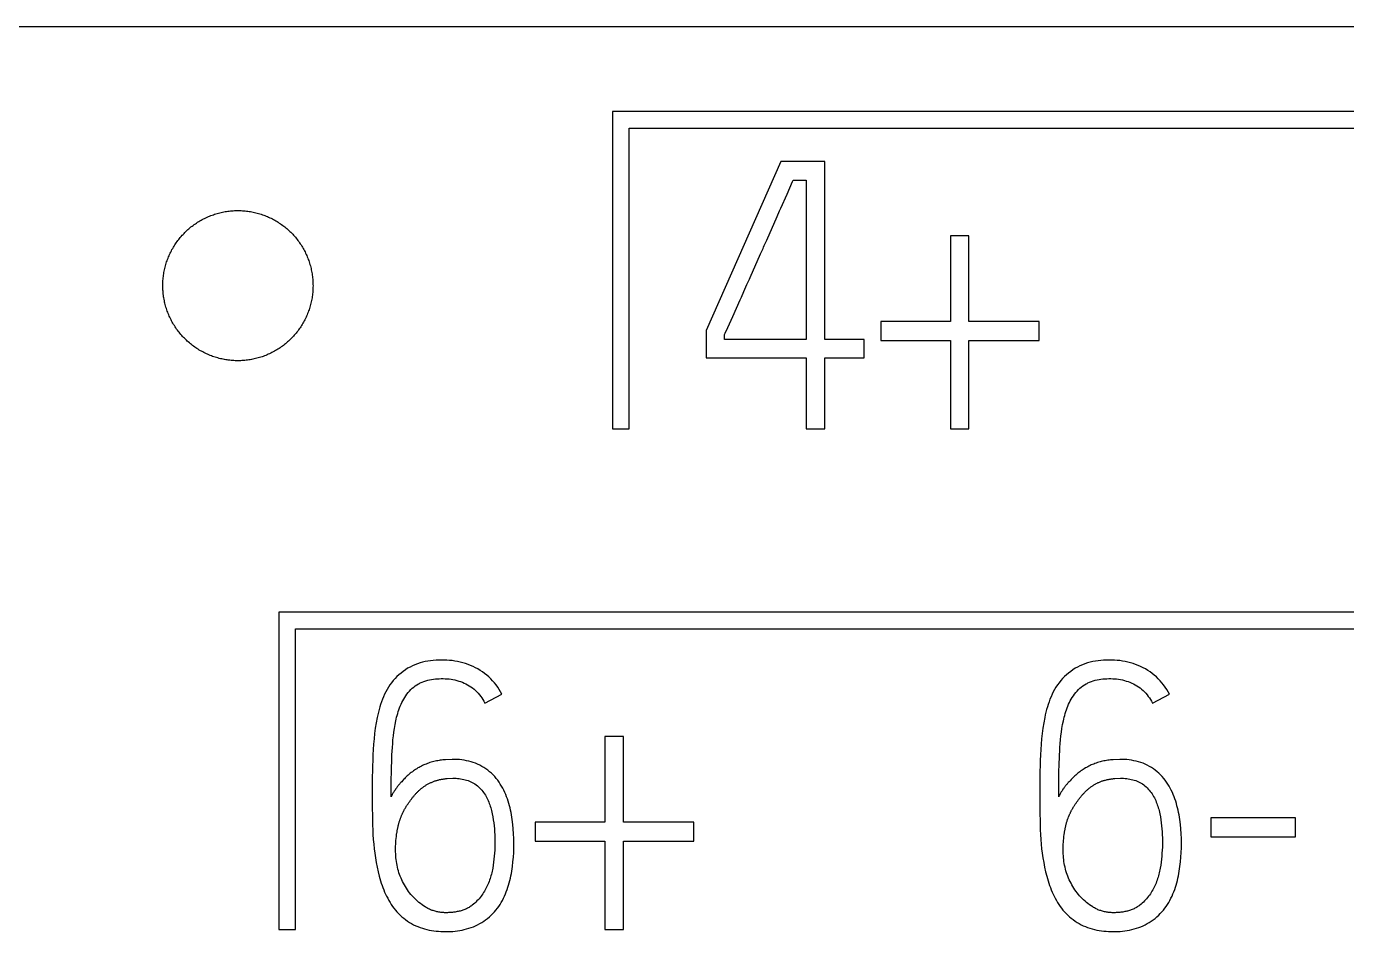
# Model space of a CAD drawing. Header units: inches. Extents: x 9000 to 22395, y 8106 to 17135.
# Drawn here: x 10340.56 to 10358.14, y 8360.71 to 8372.76 of the extents above; entities that cross this region are included whole.
import ezdxf

# ---------------------------------------------------------------- set-up
doc = ezdxf.new("R2010")
doc.units = ezdxf.units.IN
doc.header["$MEASUREMENT"] = 0
doc.layers.add('20000_FRONT_O', color=7, linetype='Continuous')
doc.layers.add('20500_FRONT_O_LABELING', color=7, linetype='Continuous')

msp = doc.modelspace()

# ---------------------------------------------------------------- linework, layer by layer
at = {"layer": '20000_FRONT_O', "linetype": 'Continuous'}
for p, q in [((10305.705, 8372.756), (10395.91, 8372.756)), ((10348.364, 8371.623), (10348.364, 8367.401)), ((10380.913, 8371.623), (10348.364, 8371.623)), ((10348.586, 8367.401), (10348.586, 8371.4)), ((10348.586, 8371.4), (10380.691, 8371.4)), ((10343.323, 8368.307), (10343.302, 8368.308)), ((10343.341, 8368.306), (10343.32, 8368.307)), ((10343.359, 8368.306), (10343.338, 8368.306)), ((10343.377, 8368.306), (10343.356, 8368.306)), ((10343.396, 8368.306), (10343.374, 8368.306)), ((10343.414, 8368.306), (10343.392, 8368.306)), ((10343.432, 8368.307), (10343.411, 8368.306)), ((10343.45, 8368.308), (10343.429, 8368.307)), ((10348.364, 8367.401), (10348.586, 8367.401)), ((10343.92, 8364.957), (10343.92, 8360.736)), ((10376.469, 8364.957), (10343.92, 8364.957)), ((10344.142, 8360.736), (10344.142, 8364.735)), ((10344.142, 8364.735), (10376.247, 8364.735)), ((10343.92, 8360.736), (10344.142, 8360.736))]:
    msp.add_line(p, q, dxfattribs=at)
for points in [[(10343.305, 8368.308), (10343.284, 8368.31), (10343.266, 8368.312), (10343.248, 8368.314), (10343.231, 8368.316), (10343.213, 8368.319), (10343.195, 8368.322), (10343.178, 8368.325), (10343.16, 8368.329), (10343.143, 8368.333), (10343.125, 8368.337), (10343.108, 8368.342), (10343.091, 8368.347), (10343.073, 8368.352), (10343.056, 8368.358), (10343.039, 8368.364), (10343.022, 8368.37), (10343.005, 8368.377), (10342.989, 8368.384), (10342.972, 8368.391), (10342.956, 8368.398), (10342.939, 8368.406), (10342.923, 8368.414), (10342.908, 8368.422), (10342.892, 8368.431), (10342.876, 8368.439), (10342.861, 8368.448), (10342.846, 8368.458), (10342.83, 8368.467), (10342.815, 8368.477), (10342.801, 8368.488), (10342.786, 8368.498), (10342.771, 8368.509), (10342.757, 8368.52), (10342.743, 8368.531), (10342.729, 8368.543), (10342.715, 8368.555), (10342.702, 8368.567), (10342.689, 8368.579), (10342.676, 8368.591), (10342.663, 8368.604), (10342.651, 8368.617), (10342.639, 8368.63), (10342.627, 8368.643), (10342.615, 8368.657), (10342.603, 8368.671), (10342.592, 8368.685), (10342.581, 8368.699), (10342.57, 8368.713), (10342.56, 8368.728), (10342.549, 8368.743), (10342.539, 8368.758), (10342.53, 8368.773), (10342.52, 8368.788), (10342.511, 8368.804), (10342.502, 8368.82), (10342.493, 8368.835), (10342.485, 8368.851), (10342.477, 8368.867), (10342.469, 8368.884), (10342.462, 8368.9), (10342.455, 8368.916), (10342.448, 8368.933), (10342.441, 8368.95), (10342.435, 8368.966), (10342.429, 8368.983), (10342.424, 8369), (10342.418, 8369.017), (10342.413, 8369.035), (10342.409, 8369.052), (10342.404, 8369.07), (10342.4, 8369.087), (10342.396, 8369.105), (10342.393, 8369.123), (10342.39, 8369.141), (10342.387, 8369.158), (10342.384, 8369.176), (10342.382, 8369.194), (10342.38, 8369.212), (10342.379, 8369.23), (10342.378, 8369.247), (10342.377, 8369.265), (10342.376, 8369.283), (10342.376, 8369.301), (10342.376, 8369.319), (10342.376, 8369.337), (10342.377, 8369.355), (10342.378, 8369.373), (10342.38, 8369.391), (10342.381, 8369.409), (10342.383, 8369.427), (10342.386, 8369.445), (10342.388, 8369.463), (10342.391, 8369.481), (10342.395, 8369.498), (10342.398, 8369.516), (10342.402, 8369.533), (10342.407, 8369.551), (10342.411, 8369.568), (10342.416, 8369.585), (10342.421, 8369.603), (10342.427, 8369.62), (10342.432, 8369.637), (10342.439, 8369.653), (10342.445, 8369.67), (10342.452, 8369.687), (10342.459, 8369.703), (10342.466, 8369.72), (10342.474, 8369.736), (10342.482, 8369.753), (10342.49, 8369.769), (10342.498, 8369.785), (10342.507, 8369.8), (10342.516, 8369.816), (10342.526, 8369.831), (10342.535, 8369.847), (10342.545, 8369.862), (10342.555, 8369.876), (10342.565, 8369.891), (10342.576, 8369.905), (10342.587, 8369.92), (10342.598, 8369.934), (10342.609, 8369.947), (10342.621, 8369.961), (10342.633, 8369.975), (10342.645, 8369.988), (10342.658, 8370.001), (10342.67, 8370.014), (10342.683, 8370.027), (10342.696, 8370.039), (10342.71, 8370.051), (10342.723, 8370.063), (10342.737, 8370.075), (10342.751, 8370.086), (10342.765, 8370.097), (10342.779, 8370.108), (10342.794, 8370.118), (10342.809, 8370.129), (10342.823, 8370.139), (10342.838, 8370.148), (10342.854, 8370.158), (10342.869, 8370.167), (10342.885, 8370.176), (10342.9, 8370.185), (10342.916, 8370.193), (10342.932, 8370.201), (10342.949, 8370.209), (10342.965, 8370.217), (10342.982, 8370.224), (10342.998, 8370.231), (10343.015, 8370.238), (10343.032, 8370.244), (10343.049, 8370.25), (10343.066, 8370.256), (10343.083, 8370.261), (10343.1, 8370.266), (10343.117, 8370.271), (10343.135, 8370.276), (10343.152, 8370.28), (10343.17, 8370.284), (10343.187, 8370.287), (10343.205, 8370.29), (10343.223, 8370.293), (10343.241, 8370.296), (10343.258, 8370.298), (10343.276, 8370.3), (10343.295, 8370.302), (10343.313, 8370.303), (10343.331, 8370.304), (10343.349, 8370.305), (10343.366, 8370.305), (10343.384, 8370.305), (10343.402, 8370.305), (10343.42, 8370.304), (10343.438, 8370.303), (10343.456, 8370.302), (10343.474, 8370.3), (10343.492, 8370.298), (10343.509, 8370.296), (10343.527, 8370.294), (10343.545, 8370.291), (10343.563, 8370.288), (10343.58, 8370.284), (10343.598, 8370.28), (10343.616, 8370.276)], [(10343.616, 8370.276), (10343.633, 8370.271), (10343.651, 8370.267), (10343.668, 8370.262), (10343.685, 8370.256), (10343.702, 8370.25), (10343.719, 8370.244), (10343.736, 8370.238), (10343.752, 8370.232), (10343.769, 8370.225), (10343.785, 8370.217), (10343.802, 8370.21), (10343.818, 8370.202), (10343.834, 8370.194), (10343.85, 8370.186), (10343.865, 8370.177), (10343.881, 8370.168), (10343.897, 8370.159), (10343.912, 8370.149), (10343.927, 8370.139), (10343.942, 8370.129), (10343.957, 8370.119), (10343.972, 8370.108), (10343.986, 8370.097), (10344, 8370.086), (10344.014, 8370.075), (10344.028, 8370.064), (10344.041, 8370.052), (10344.054, 8370.04), (10344.067, 8370.027), (10344.08, 8370.015), (10344.093, 8370.002), (10344.105, 8369.989), (10344.117, 8369.976), (10344.129, 8369.963), (10344.141, 8369.949), (10344.153, 8369.935), (10344.164, 8369.921), (10344.175, 8369.906), (10344.186, 8369.892), (10344.196, 8369.877), (10344.206, 8369.862), (10344.216, 8369.847), (10344.226, 8369.832), (10344.235, 8369.817), (10344.244, 8369.801), (10344.253, 8369.786), (10344.261, 8369.77), (10344.269, 8369.754), (10344.277, 8369.738), (10344.285, 8369.722), (10344.292, 8369.705), (10344.299, 8369.689), (10344.306, 8369.672), (10344.313, 8369.655), (10344.319, 8369.638), (10344.325, 8369.621), (10344.33, 8369.604), (10344.335, 8369.586), (10344.34, 8369.569), (10344.345, 8369.552), (10344.349, 8369.534), (10344.353, 8369.517), (10344.357, 8369.499), (10344.36, 8369.481), (10344.363, 8369.464), (10344.366, 8369.446), (10344.368, 8369.428), (10344.37, 8369.411), (10344.372, 8369.393), (10344.373, 8369.375), (10344.374, 8369.357), (10344.375, 8369.339), (10344.375, 8369.321), (10344.376, 8369.303), (10344.375, 8369.285), (10344.375, 8369.266), (10344.374, 8369.248), (10344.373, 8369.23), (10344.371, 8369.213), (10344.369, 8369.195), (10344.367, 8369.177), (10344.365, 8369.159), (10344.362, 8369.141), (10344.359, 8369.124), (10344.356, 8369.106), (10344.352, 8369.089), (10344.348, 8369.071), (10344.343, 8369.054), (10344.339, 8369.036), (10344.334, 8369.019), (10344.328, 8369.002), (10344.323, 8368.985), (10344.317, 8368.968), (10344.311, 8368.951), (10344.304, 8368.934), (10344.297, 8368.917), (10344.29, 8368.901), (10344.283, 8368.884), (10344.275, 8368.868), (10344.267, 8368.852), (10344.259, 8368.836), (10344.25, 8368.82), (10344.241, 8368.805), (10344.232, 8368.789), (10344.223, 8368.774), (10344.213, 8368.759), (10344.203, 8368.744), (10344.193, 8368.729), (10344.182, 8368.715), (10344.172, 8368.7), (10344.161, 8368.686), (10344.149, 8368.672), (10344.138, 8368.658), (10344.126, 8368.644), (10344.114, 8368.631), (10344.101, 8368.618), (10344.089, 8368.605), (10344.076, 8368.592), (10344.063, 8368.579), (10344.05, 8368.567), (10344.037, 8368.555), (10344.023, 8368.544), (10344.01, 8368.532), (10343.996, 8368.521), (10343.981, 8368.51), (10343.967, 8368.499), (10343.953, 8368.489), (10343.938, 8368.478), (10343.923, 8368.468), (10343.907, 8368.459), (10343.892, 8368.449), (10343.876, 8368.44), (10343.861, 8368.431), (10343.845, 8368.422), (10343.829, 8368.414), (10343.813, 8368.406), (10343.797, 8368.398), (10343.78, 8368.391), (10343.764, 8368.384), (10343.747, 8368.377), (10343.731, 8368.371), (10343.714, 8368.364), (10343.697, 8368.359), (10343.68, 8368.353), (10343.663, 8368.348), (10343.645, 8368.343), (10343.628, 8368.338), (10343.61, 8368.334), (10343.593, 8368.329), (10343.575, 8368.326), (10343.557, 8368.322), (10343.539, 8368.319), (10343.522, 8368.316), (10343.504, 8368.314), (10343.486, 8368.312), (10343.468, 8368.31), (10343.45, 8368.308)], [(10343.286, 8368.31), (10343.268, 8368.311), (10343.249, 8368.313), (10343.231, 8368.316), (10343.213, 8368.319), (10343.194, 8368.322), (10343.176, 8368.325)], [(10343.577, 8368.325), (10343.559, 8368.322), (10343.54, 8368.319), (10343.521, 8368.316), (10343.503, 8368.313), (10343.484, 8368.311), (10343.466, 8368.31), (10343.447, 8368.308)]]:
    msp.add_lwpolyline(points, dxfattribs=at)
at = {"layer": '20500_FRONT_O_LABELING', "linetype": 'Continuous'}
for p, q in [((10350.604, 8370.956), (10349.608, 8368.708)), ((10351.19, 8370.956), (10350.604, 8370.956)), ((10351.19, 8368.589), (10351.19, 8370.956)), ((10350.686, 8370.524), (10350.758, 8370.691)), ((10350.758, 8370.691), (10350.766, 8370.71)), ((10350.766, 8370.71), (10350.939, 8370.71)), ((10350.939, 8370.71), (10350.939, 8368.589)), ((10350.416, 8369.912), (10350.555, 8370.227)), ((10350.555, 8370.227), (10350.588, 8370.301)), ((10350.4, 8369.875), (10350.416, 8369.912)), ((10352.862, 8369.97), (10352.862, 8368.826)), ((10353.108, 8369.97), (10352.862, 8369.97)), ((10353.108, 8368.826), (10353.108, 8369.97)), ((10350.111, 8369.227), (10350.152, 8369.319)), ((10349.963, 8368.894), (10350.062, 8369.116)), ((10350.078, 8369.153), (10350.111, 8369.227)), ((10349.896, 8368.746), (10349.963, 8368.894)), ((10351.935, 8368.826), (10351.935, 8368.575)), ((10352.862, 8368.826), (10351.935, 8368.826)), ((10354.045, 8368.826), (10353.108, 8368.826)), ((10354.045, 8368.575), (10354.045, 8368.826)), ((10349.608, 8368.708), (10349.608, 8368.343)), ((10349.854, 8368.589), (10349.854, 8368.654)), ((10350.939, 8368.589), (10349.854, 8368.589)), ((10351.713, 8368.589), (10351.19, 8368.589)), ((10351.713, 8368.343), (10351.713, 8368.589)), ((10351.935, 8368.575), (10352.862, 8368.575)), ((10352.862, 8368.575), (10352.862, 8367.401)), ((10353.108, 8367.401), (10353.108, 8368.575)), ((10353.108, 8368.575), (10354.045, 8368.575)), ((10349.608, 8368.343), (10350.939, 8368.343)), ((10350.939, 8368.343), (10350.939, 8367.401)), ((10351.19, 8367.401), (10351.19, 8368.343)), ((10351.19, 8368.343), (10351.713, 8368.343)), ((10350.939, 8367.401), (10351.19, 8367.401)), ((10352.862, 8367.401), (10353.108, 8367.401)), ((10346.663, 8363.749), (10346.89, 8363.867)), ((10355.55, 8363.749), (10355.777, 8363.867)), ((10348.261, 8363.305), (10348.261, 8362.161)), ((10348.508, 8363.305), (10348.261, 8363.305)), ((10348.508, 8362.161), (10348.508, 8363.305)), ((10346.23, 8362.999), (10346.141, 8362.994)), ((10355.117, 8362.999), (10355.028, 8362.994)), ((10346.163, 8362.743), (10346.239, 8362.748)), ((10355.05, 8362.743), (10355.126, 8362.748)), ((10347.335, 8362.161), (10347.335, 8361.909)), ((10348.261, 8362.161), (10347.335, 8362.161)), ((10349.444, 8362.161), (10348.508, 8362.161)), ((10349.444, 8361.909), (10349.444, 8362.161)), ((10356.33, 8362.22), (10356.33, 8361.969)), ((10357.454, 8362.22), (10356.33, 8362.22)), ((10357.454, 8361.969), (10357.454, 8362.22)), ((10347.335, 8361.909), (10348.261, 8361.909)), ((10348.261, 8361.909), (10348.261, 8360.736)), ((10348.508, 8360.736), (10348.508, 8361.909)), ((10348.508, 8361.909), (10349.444, 8361.909)), ((10356.33, 8361.969), (10357.454, 8361.969)), ((10348.261, 8360.736), (10348.508, 8360.736))]:
    msp.add_line(p, q, dxfattribs=at)
for points in [[(10350.588, 8370.301), (10350.604, 8370.338), (10350.686, 8370.524)], [(10350.334, 8369.727), (10350.359, 8369.782), (10350.367, 8369.801), (10350.375, 8369.819), (10350.383, 8369.838), (10350.4, 8369.875)], [(10350.152, 8369.319), (10350.177, 8369.375), (10350.185, 8369.393), (10350.194, 8369.412), (10350.334, 8369.727)], [(10350.062, 8369.116), (10350.07, 8369.134), (10350.078, 8369.153)], [(10349.854, 8368.654), (10349.863, 8368.672), (10349.896, 8368.746)], [(10346.89, 8363.867), (10346.872, 8363.899), (10346.854, 8363.93), (10346.834, 8363.96), (10346.812, 8363.989), (10346.79, 8364.018), (10346.766, 8364.045), (10346.741, 8364.071), (10346.715, 8364.096), (10346.688, 8364.12), (10346.66, 8364.142), (10346.631, 8364.164), (10346.602, 8364.183), (10346.571, 8364.202), (10346.539, 8364.219), (10346.507, 8364.235), (10346.473, 8364.25), (10346.44, 8364.263), (10346.406, 8364.274), (10346.371, 8364.285), (10346.336, 8364.294), (10346.3, 8364.302), (10346.265, 8364.308), (10346.229, 8364.313), (10346.193, 8364.317), (10346.157, 8364.32), (10346.121, 8364.321), (10346.085, 8364.321), (10346.049, 8364.32), (10346.013, 8364.319), (10345.976, 8364.316), (10345.941, 8364.312), (10345.905, 8364.307), (10345.869, 8364.3), (10345.834, 8364.292), (10345.8, 8364.282), (10345.766, 8364.271), (10345.732, 8364.259), (10345.699, 8364.244), (10345.667, 8364.228), (10345.635, 8364.211), (10345.605, 8364.191), (10345.576, 8364.17), (10345.547, 8364.148), (10345.52, 8364.125), (10345.493, 8364.1), (10345.468, 8364.074), (10345.444, 8364.047), (10345.422, 8364.019), (10345.4, 8363.99), (10345.38, 8363.96), (10345.362, 8363.929), (10345.344, 8363.897), (10345.328, 8363.865), (10345.313, 8363.833), (10345.3, 8363.799), (10345.287, 8363.765), (10345.275, 8363.731), (10345.265, 8363.697), (10345.255, 8363.662), (10345.246, 8363.627), (10345.238, 8363.592), (10345.23, 8363.557), (10345.216, 8363.486), (10345.205, 8363.415), (10345.196, 8363.344), (10345.188, 8363.273), (10345.182, 8363.202), (10345.177, 8363.13), (10345.173, 8363.058), (10345.17, 8362.986), (10345.168, 8362.914), (10345.166, 8362.842), (10345.165, 8362.77), (10345.164, 8362.698), (10345.163, 8362.626), (10345.163, 8362.554), (10345.163, 8362.482), (10345.164, 8362.41), (10345.165, 8362.338), (10345.166, 8362.266), (10345.168, 8362.194), (10345.169, 8362.122)], [(10355.777, 8363.867), (10355.76, 8363.899), (10355.741, 8363.93), (10355.721, 8363.96), (10355.699, 8363.989), (10355.677, 8364.018), (10355.653, 8364.045), (10355.629, 8364.071), (10355.603, 8364.096), (10355.576, 8364.12), (10355.548, 8364.142), (10355.519, 8364.164), (10355.489, 8364.183), (10355.458, 8364.202), (10355.426, 8364.219), (10355.394, 8364.235), (10355.361, 8364.25), (10355.327, 8364.263), (10355.293, 8364.274), (10355.258, 8364.285), (10355.223, 8364.294), (10355.188, 8364.302), (10355.152, 8364.308), (10355.116, 8364.313), (10355.08, 8364.317), (10355.044, 8364.32), (10355.008, 8364.321), (10354.972, 8364.321), (10354.936, 8364.32), (10354.9, 8364.319), (10354.864, 8364.316), (10354.828, 8364.312), (10354.792, 8364.307), (10354.757, 8364.3), (10354.722, 8364.292), (10354.687, 8364.282), (10354.653, 8364.271), (10354.619, 8364.259), (10354.586, 8364.244), (10354.554, 8364.228), (10354.523, 8364.211), (10354.492, 8364.191), (10354.463, 8364.17), (10354.434, 8364.148), (10354.407, 8364.125), (10354.381, 8364.1), (10354.355, 8364.074), (10354.331, 8364.047), (10354.309, 8364.019), (10354.287, 8363.99), (10354.267, 8363.96), (10354.249, 8363.929), (10354.231, 8363.897), (10354.215, 8363.865), (10354.201, 8363.833), (10354.187, 8363.799), (10354.174, 8363.765), (10354.163, 8363.731), (10354.152, 8363.697), (10354.142, 8363.662), (10354.133, 8363.627), (10354.125, 8363.592), (10354.117, 8363.557), (10354.104, 8363.486), (10354.092, 8363.415), (10354.083, 8363.344), (10354.075, 8363.273), (10354.069, 8363.202), (10354.064, 8363.13), (10354.061, 8363.058), (10354.058, 8362.986), (10354.055, 8362.914), (10354.053, 8362.842), (10354.052, 8362.77), (10354.051, 8362.698), (10354.05, 8362.626), (10354.05, 8362.554), (10354.05, 8362.482), (10354.051, 8362.41), (10354.052, 8362.338), (10354.053, 8362.266), (10354.055, 8362.194), (10354.057, 8362.122)], [(10345.416, 8362.501), (10345.416, 8362.552), (10345.416, 8362.602), (10345.416, 8362.653), (10345.417, 8362.704), (10345.418, 8362.755), (10345.419, 8362.805), (10345.42, 8362.856), (10345.421, 8362.907), (10345.423, 8362.957), (10345.425, 8363.008), (10345.427, 8363.058), (10345.43, 8363.109), (10345.433, 8363.159), (10345.436, 8363.21), (10345.44, 8363.26), (10345.445, 8363.31), (10345.451, 8363.361), (10345.459, 8363.411), (10345.467, 8363.461), (10345.477, 8363.511), (10345.483, 8363.536), (10345.489, 8363.561), (10345.496, 8363.585), (10345.503, 8363.61), (10345.51, 8363.635), (10345.519, 8363.66), (10345.527, 8363.684), (10345.537, 8363.708), (10345.547, 8363.732), (10345.558, 8363.755), (10345.57, 8363.779), (10345.583, 8363.802), (10345.596, 8363.824), (10345.611, 8363.846), (10345.626, 8363.867), (10345.642, 8363.888), (10345.66, 8363.908), (10345.678, 8363.927), (10345.697, 8363.945), (10345.717, 8363.962), (10345.737, 8363.977), (10345.759, 8363.992), (10345.781, 8364.005), (10345.792, 8364.011), (10345.804, 8364.017), (10345.828, 8364.028), (10345.852, 8364.037), (10345.877, 8364.045), (10345.902, 8364.052), (10345.927, 8364.058), (10345.953, 8364.063), (10345.978, 8364.067), (10346.004, 8364.07), (10346.03, 8364.072), (10346.057, 8364.073), (10346.083, 8364.074), (10346.109, 8364.074), (10346.135, 8364.073), (10346.161, 8364.072), (10346.187, 8364.069), (10346.213, 8364.066), (10346.239, 8364.061), (10346.264, 8364.056), (10346.29, 8364.05), (10346.315, 8364.042), (10346.339, 8364.034), (10346.364, 8364.025), (10346.388, 8364.015), (10346.411, 8364.004), (10346.434, 8363.991), (10346.456, 8363.978), (10346.478, 8363.964), (10346.499, 8363.949), (10346.519, 8363.933), (10346.539, 8363.916), (10346.557, 8363.897), (10346.575, 8363.879), (10346.592, 8363.859), (10346.608, 8363.838), (10346.623, 8363.817), (10346.638, 8363.795), (10346.651, 8363.772), (10346.663, 8363.749)], [(10354.303, 8362.501), (10354.303, 8362.552), (10354.303, 8362.602), (10354.304, 8362.653), (10354.304, 8362.704), (10354.305, 8362.755), (10354.306, 8362.805), (10354.307, 8362.856), (10354.309, 8362.907), (10354.31, 8362.957), (10354.312, 8363.008), (10354.314, 8363.058), (10354.317, 8363.109), (10354.32, 8363.159), (10354.323, 8363.21), (10354.327, 8363.26), (10354.332, 8363.31), (10354.339, 8363.361), (10354.346, 8363.411), (10354.355, 8363.461), (10354.365, 8363.511), (10354.37, 8363.536), (10354.376, 8363.561), (10354.383, 8363.585), (10354.39, 8363.61), (10354.398, 8363.635), (10354.406, 8363.66), (10354.415, 8363.684), (10354.424, 8363.708), (10354.434, 8363.732), (10354.445, 8363.755), (10354.457, 8363.779), (10354.47, 8363.802), (10354.483, 8363.824), (10354.498, 8363.846), (10354.513, 8363.867), (10354.53, 8363.888), (10354.547, 8363.908), (10354.565, 8363.927), (10354.584, 8363.945), (10354.604, 8363.962), (10354.624, 8363.977), (10354.646, 8363.992), (10354.668, 8364.005), (10354.68, 8364.011), (10354.691, 8364.017), (10354.715, 8364.028), (10354.739, 8364.037), (10354.764, 8364.045), (10354.789, 8364.052), (10354.814, 8364.058), (10354.84, 8364.063), (10354.866, 8364.067), (10354.892, 8364.07), (10354.918, 8364.072), (10354.944, 8364.073), (10354.97, 8364.074), (10354.996, 8364.074), (10355.022, 8364.073), (10355.048, 8364.072), (10355.074, 8364.069), (10355.1, 8364.066), (10355.126, 8364.061), (10355.152, 8364.056), (10355.177, 8364.05), (10355.202, 8364.042), (10355.227, 8364.034), (10355.251, 8364.025), (10355.275, 8364.015), (10355.298, 8364.004), (10355.321, 8363.991), (10355.343, 8363.978), (10355.365, 8363.964), (10355.386, 8363.949), (10355.406, 8363.933), (10355.426, 8363.916), (10355.444, 8363.897), (10355.462, 8363.879), (10355.479, 8363.859), (10355.495, 8363.838), (10355.51, 8363.817), (10355.525, 8363.795), (10355.538, 8363.772), (10355.55, 8363.749)], [(10345.169, 8362.122), (10345.171, 8362.059), (10345.174, 8361.997), (10345.178, 8361.934), (10345.183, 8361.872), (10345.189, 8361.81), (10345.197, 8361.748), (10345.206, 8361.686), (10345.216, 8361.625), (10345.228, 8361.564), (10345.242, 8361.503), (10345.257, 8361.442), (10345.275, 8361.381), (10345.284, 8361.351), (10345.294, 8361.321), (10345.305, 8361.292), (10345.317, 8361.262), (10345.329, 8361.233), (10345.342, 8361.205), (10345.355, 8361.176), (10345.37, 8361.149), (10345.385, 8361.121), (10345.401, 8361.094), (10345.417, 8361.068), (10345.435, 8361.042), (10345.453, 8361.017), (10345.473, 8360.993), (10345.493, 8360.97), (10345.514, 8360.947), (10345.536, 8360.925), (10345.559, 8360.904), (10345.583, 8360.884), (10345.608, 8360.865), (10345.634, 8360.847), (10345.66, 8360.829), (10345.687, 8360.813), (10345.714, 8360.798), (10345.743, 8360.784), (10345.771, 8360.772), (10345.801, 8360.76), (10345.831, 8360.75), (10345.861, 8360.741), (10345.891, 8360.733), (10345.922, 8360.727), (10345.953, 8360.721), (10345.984, 8360.716), (10346.015, 8360.713), (10346.046, 8360.71), (10346.078, 8360.708), (10346.109, 8360.707), (10346.141, 8360.706), (10346.172, 8360.706), (10346.203, 8360.708), (10346.235, 8360.709), (10346.266, 8360.712), (10346.297, 8360.716), (10346.328, 8360.721), (10346.359, 8360.726), (10346.39, 8360.733), (10346.42, 8360.741), (10346.45, 8360.75), (10346.48, 8360.76), (10346.51, 8360.771), (10346.539, 8360.783), (10346.567, 8360.797), (10346.595, 8360.812), (10346.622, 8360.828), (10346.649, 8360.845), (10346.674, 8360.863), (10346.699, 8360.882), (10346.723, 8360.902), (10346.747, 8360.923), (10346.769, 8360.945), (10346.79, 8360.969), (10346.811, 8360.992), (10346.83, 8361.017), (10346.848, 8361.042), (10346.865, 8361.068), (10346.881, 8361.095), (10346.897, 8361.122), (10346.911, 8361.15), (10346.924, 8361.179), (10346.937, 8361.207), (10346.949, 8361.236), (10346.96, 8361.266), (10346.97, 8361.296), (10346.979, 8361.326), (10346.988, 8361.357), (10346.996, 8361.387), (10347.003, 8361.418), (10347.01, 8361.449), (10347.016, 8361.48), (10347.021, 8361.511), (10347.03, 8361.573), (10347.037, 8361.635), (10347.043, 8361.697), (10347.047, 8361.759), (10347.049, 8361.822), (10347.05, 8361.884), (10347.049, 8361.947), (10347.046, 8362.009), (10347.042, 8362.072), (10347.036, 8362.134), (10347.028, 8362.197), (10347.018, 8362.259), (10347.012, 8362.29), (10347.006, 8362.321), (10346.999, 8362.352), (10346.991, 8362.382), (10346.983, 8362.413), (10346.973, 8362.443), (10346.963, 8362.473), (10346.953, 8362.502), (10346.941, 8362.531), (10346.928, 8362.56), (10346.915, 8362.588), (10346.901, 8362.616), (10346.885, 8362.643), (10346.869, 8362.669), (10346.852, 8362.695), (10346.834, 8362.721), (10346.814, 8362.745), (10346.794, 8362.769), (10346.772, 8362.792), (10346.75, 8362.814), (10346.726, 8362.835), (10346.702, 8362.855), (10346.676, 8362.873), (10346.65, 8362.89), (10346.623, 8362.906), (10346.596, 8362.921), (10346.567, 8362.935), (10346.538, 8362.947), (10346.509, 8362.957), (10346.479, 8362.966), (10346.449, 8362.974), (10346.418, 8362.981), (10346.387, 8362.987), (10346.356, 8362.992), (10346.324, 8362.995), (10346.293, 8362.997), (10346.261, 8362.999), (10346.23, 8362.999)], [(10346.141, 8362.994), (10346.123, 8362.993), (10346.105, 8362.991), (10346.088, 8362.989), (10346.07, 8362.987), (10346.053, 8362.984), (10346.035, 8362.981), (10346.018, 8362.978), (10346.001, 8362.974), (10345.983, 8362.97), (10345.966, 8362.965), (10345.949, 8362.96), (10345.932, 8362.955), (10345.915, 8362.95), (10345.899, 8362.944), (10345.882, 8362.937), (10345.866, 8362.931), (10345.85, 8362.924), (10345.834, 8362.916), (10345.818, 8362.909), (10345.802, 8362.901), (10345.787, 8362.892), (10345.772, 8362.884), (10345.757, 8362.874), (10345.742, 8362.865), (10345.727, 8362.855), (10345.712, 8362.845), (10345.698, 8362.835), (10345.684, 8362.824), (10345.67, 8362.813), (10345.656, 8362.802), (10345.643, 8362.79), (10345.63, 8362.778), (10345.617, 8362.766), (10345.604, 8362.754), (10345.592, 8362.741), (10345.58, 8362.729), (10345.568, 8362.715), (10345.556, 8362.702), (10345.544, 8362.689)], [(10354.057, 8362.122), (10354.058, 8362.059), (10354.061, 8361.997), (10354.065, 8361.934), (10354.07, 8361.872), (10354.076, 8361.81), (10354.084, 8361.748), (10354.093, 8361.686), (10354.103, 8361.625), (10354.115, 8361.564), (10354.129, 8361.503), (10354.144, 8361.442), (10354.162, 8361.381), (10354.171, 8361.351), (10354.182, 8361.321), (10354.192, 8361.292), (10354.204, 8361.262), (10354.216, 8361.233), (10354.229, 8361.205), (10354.243, 8361.176), (10354.257, 8361.149), (10354.272, 8361.121), (10354.288, 8361.094), (10354.305, 8361.068), (10354.322, 8361.042), (10354.34, 8361.017), (10354.36, 8360.993), (10354.38, 8360.97), (10354.401, 8360.947), (10354.423, 8360.925), (10354.446, 8360.904), (10354.47, 8360.884), (10354.495, 8360.865), (10354.521, 8360.847), (10354.547, 8360.829), (10354.574, 8360.813), (10354.602, 8360.798), (10354.63, 8360.784), (10354.659, 8360.772), (10354.688, 8360.76), (10354.718, 8360.75), (10354.748, 8360.741), (10354.778, 8360.733), (10354.809, 8360.727), (10354.84, 8360.721), (10354.871, 8360.716), (10354.902, 8360.713), (10354.933, 8360.71), (10354.965, 8360.708), (10354.996, 8360.707), (10355.028, 8360.706), (10355.059, 8360.706), (10355.091, 8360.708), (10355.122, 8360.709), (10355.153, 8360.712), (10355.185, 8360.716), (10355.216, 8360.721), (10355.246, 8360.726), (10355.277, 8360.733), (10355.307, 8360.741), (10355.338, 8360.75), (10355.368, 8360.76), (10355.397, 8360.771), (10355.426, 8360.783), (10355.454, 8360.797), (10355.482, 8360.812), (10355.509, 8360.828), (10355.536, 8360.845), (10355.562, 8360.863), (10355.587, 8360.882), (10355.611, 8360.902), (10355.634, 8360.923), (10355.656, 8360.945), (10355.678, 8360.969), (10355.698, 8360.992), (10355.717, 8361.017), (10355.735, 8361.042), (10355.752, 8361.068), (10355.768, 8361.095), (10355.784, 8361.122), (10355.798, 8361.15), (10355.812, 8361.179), (10355.824, 8361.207), (10355.836, 8361.236), (10355.847, 8361.266), (10355.857, 8361.296), (10355.866, 8361.326), (10355.875, 8361.357), (10355.883, 8361.387), (10355.89, 8361.418), (10355.897, 8361.449), (10355.903, 8361.48), (10355.908, 8361.511), (10355.917, 8361.573), (10355.925, 8361.635), (10355.93, 8361.697), (10355.934, 8361.759), (10355.936, 8361.822), (10355.937, 8361.884), (10355.936, 8361.947), (10355.933, 8362.009), (10355.929, 8362.072), (10355.923, 8362.134), (10355.915, 8362.197), (10355.905, 8362.259), (10355.9, 8362.29), (10355.893, 8362.321), (10355.886, 8362.352), (10355.878, 8362.382), (10355.87, 8362.413), (10355.861, 8362.443), (10355.851, 8362.473), (10355.84, 8362.502), (10355.828, 8362.531), (10355.816, 8362.56), (10355.802, 8362.588), (10355.788, 8362.616), (10355.773, 8362.643), (10355.756, 8362.669), (10355.739, 8362.695), (10355.721, 8362.721), (10355.701, 8362.745), (10355.681, 8362.769), (10355.659, 8362.792), (10355.637, 8362.814), (10355.613, 8362.835), (10355.589, 8362.855), (10355.563, 8362.873), (10355.537, 8362.89), (10355.51, 8362.906), (10355.483, 8362.921), (10355.454, 8362.935), (10355.426, 8362.947), (10355.396, 8362.957), (10355.366, 8362.966), (10355.336, 8362.974), (10355.305, 8362.981), (10355.274, 8362.987), (10355.243, 8362.992), (10355.212, 8362.995), (10355.18, 8362.997), (10355.148, 8362.999), (10355.117, 8362.999)], [(10355.028, 8362.994), (10355.01, 8362.993), (10354.993, 8362.991), (10354.975, 8362.989), (10354.957, 8362.987), (10354.94, 8362.984), (10354.922, 8362.981), (10354.905, 8362.978), (10354.888, 8362.974), (10354.87, 8362.97), (10354.853, 8362.965), (10354.836, 8362.96), (10354.819, 8362.955), (10354.802, 8362.95), (10354.786, 8362.944), (10354.769, 8362.937), (10354.753, 8362.931), (10354.737, 8362.924), (10354.721, 8362.916), (10354.705, 8362.909), (10354.69, 8362.901), (10354.674, 8362.892), (10354.659, 8362.884), (10354.644, 8362.874), (10354.629, 8362.865), (10354.614, 8362.855), (10354.599, 8362.845), (10354.585, 8362.835), (10354.571, 8362.824), (10354.557, 8362.813), (10354.543, 8362.802), (10354.53, 8362.79), (10354.517, 8362.778), (10354.504, 8362.766), (10354.491, 8362.754), (10354.479, 8362.741), (10354.467, 8362.729), (10354.455, 8362.715), (10354.443, 8362.702), (10354.431, 8362.689)], [(10345.544, 8362.689), (10345.537, 8362.681), (10345.53, 8362.673), (10345.523, 8362.666), (10345.517, 8362.658), (10345.51, 8362.65), (10345.504, 8362.642), (10345.497, 8362.633), (10345.491, 8362.625), (10345.485, 8362.617), (10345.479, 8362.608), (10345.473, 8362.6), (10345.467, 8362.591), (10345.461, 8362.582), (10345.456, 8362.574), (10345.45, 8362.565), (10345.445, 8362.556), (10345.44, 8362.547), (10345.435, 8362.538), (10345.43, 8362.529), (10345.425, 8362.52), (10345.42, 8362.51), (10345.416, 8362.501)], [(10345.625, 8362.385), (10345.63, 8362.393), (10345.636, 8362.401), (10345.641, 8362.409), (10345.647, 8362.417), (10345.652, 8362.424), (10345.658, 8362.432), (10345.663, 8362.44), (10345.669, 8362.447), (10345.674, 8362.455), (10345.68, 8362.463), (10345.686, 8362.47), (10345.692, 8362.478), (10345.697, 8362.485), (10345.703, 8362.492), (10345.709, 8362.5), (10345.715, 8362.507), (10345.721, 8362.514), (10345.727, 8362.522), (10345.734, 8362.529), (10345.74, 8362.536), (10345.746, 8362.543), (10345.752, 8362.55), (10345.759, 8362.557), (10345.766, 8362.564), (10345.772, 8362.57), (10345.779, 8362.577), (10345.786, 8362.583), (10345.793, 8362.59), (10345.8, 8362.596), (10345.807, 8362.602), (10345.815, 8362.609), (10345.822, 8362.615), (10345.83, 8362.621), (10345.837, 8362.626), (10345.845, 8362.632), (10345.852, 8362.637), (10345.86, 8362.643), (10345.868, 8362.648), (10345.876, 8362.653), (10345.884, 8362.658), (10345.892, 8362.663), (10345.9, 8362.668), (10345.909, 8362.672), (10345.917, 8362.677), (10345.925, 8362.681), (10345.934, 8362.685), (10345.942, 8362.689), (10345.951, 8362.693), (10345.96, 8362.697), (10345.969, 8362.701), (10345.978, 8362.704), (10345.987, 8362.707), (10345.996, 8362.711), (10346.005, 8362.714), (10346.014, 8362.717), (10346.023, 8362.719), (10346.032, 8362.722), (10346.041, 8362.724), (10346.05, 8362.727), (10346.06, 8362.729), (10346.069, 8362.731), (10346.078, 8362.733), (10346.087, 8362.734), (10346.097, 8362.736), (10346.106, 8362.737), (10346.116, 8362.739), (10346.125, 8362.74), (10346.134, 8362.741), (10346.144, 8362.742), (10346.153, 8362.742), (10346.163, 8362.743)], [(10346.239, 8362.748), (10346.26, 8362.748), (10346.28, 8362.747), (10346.301, 8362.745), (10346.321, 8362.743), (10346.341, 8362.741), (10346.362, 8362.737), (10346.382, 8362.733), (10346.401, 8362.728), (10346.421, 8362.723), (10346.44, 8362.716), (10346.459, 8362.709), (10346.478, 8362.701), (10346.496, 8362.692), (10346.514, 8362.682), (10346.531, 8362.671), (10346.548, 8362.659), (10346.564, 8362.646), (10346.579, 8362.633), (10346.594, 8362.619), (10346.609, 8362.604), (10346.622, 8362.589), (10346.635, 8362.573), (10346.647, 8362.556), (10346.659, 8362.539), (10346.67, 8362.522), (10346.68, 8362.504), (10346.689, 8362.486), (10346.698, 8362.468), (10346.707, 8362.45), (10346.715, 8362.431), (10346.722, 8362.412), (10346.729, 8362.393), (10346.736, 8362.374), (10346.742, 8362.355), (10346.747, 8362.335), (10346.753, 8362.316), (10346.758, 8362.296), (10346.762, 8362.276), (10346.77, 8362.236), (10346.776, 8362.196), (10346.782, 8362.156), (10346.786, 8362.115), (10346.79, 8362.074), (10346.792, 8362.034), (10346.794, 8361.993), (10346.796, 8361.953), (10346.796, 8361.912), (10346.796, 8361.872), (10346.795, 8361.831), (10346.794, 8361.79), (10346.791, 8361.75), (10346.788, 8361.709), (10346.784, 8361.669), (10346.78, 8361.629), (10346.775, 8361.589), (10346.768, 8361.549), (10346.764, 8361.529), (10346.76, 8361.509), (10346.755, 8361.49), (10346.75, 8361.47), (10346.744, 8361.45), (10346.739, 8361.431), (10346.733, 8361.411), (10346.726, 8361.392), (10346.719, 8361.372), (10346.712, 8361.353), (10346.704, 8361.334), (10346.695, 8361.316), (10346.687, 8361.297), (10346.678, 8361.279), (10346.668, 8361.261), (10346.658, 8361.243), (10346.647, 8361.226), (10346.636, 8361.209), (10346.624, 8361.192), (10346.612, 8361.176), (10346.599, 8361.16), (10346.586, 8361.144), (10346.572, 8361.129), (10346.558, 8361.114), (10346.543, 8361.099), (10346.528, 8361.085), (10346.512, 8361.072), (10346.496, 8361.059)], [(10354.431, 8362.689), (10354.424, 8362.681), (10354.417, 8362.673), (10354.411, 8362.666), (10354.404, 8362.658), (10354.397, 8362.65), (10354.391, 8362.642), (10354.384, 8362.633), (10354.378, 8362.625), (10354.372, 8362.617), (10354.366, 8362.608), (10354.36, 8362.6), (10354.354, 8362.591), (10354.348, 8362.582), (10354.343, 8362.574), (10354.337, 8362.565), (10354.332, 8362.556), (10354.327, 8362.547), (10354.322, 8362.538), (10354.317, 8362.529), (10354.312, 8362.52), (10354.307, 8362.51), (10354.303, 8362.501)], [(10354.512, 8362.385), (10354.518, 8362.393), (10354.523, 8362.401), (10354.528, 8362.409), (10354.534, 8362.417), (10354.539, 8362.424), (10354.545, 8362.432), (10354.55, 8362.44), (10354.556, 8362.447), (10354.562, 8362.455), (10354.567, 8362.463), (10354.573, 8362.47), (10354.579, 8362.478), (10354.585, 8362.485), (10354.591, 8362.492), (10354.596, 8362.5), (10354.602, 8362.507), (10354.608, 8362.514), (10354.615, 8362.522), (10354.621, 8362.529), (10354.627, 8362.536), (10354.633, 8362.543), (10354.64, 8362.55), (10354.646, 8362.557), (10354.653, 8362.564), (10354.659, 8362.57), (10354.666, 8362.577), (10354.673, 8362.583), (10354.68, 8362.59), (10354.687, 8362.596), (10354.694, 8362.602), (10354.702, 8362.609), (10354.709, 8362.615), (10354.717, 8362.621), (10354.724, 8362.626), (10354.732, 8362.632), (10354.74, 8362.637), (10354.747, 8362.643), (10354.755, 8362.648), (10354.763, 8362.653), (10354.771, 8362.658), (10354.779, 8362.663), (10354.788, 8362.668), (10354.796, 8362.672), (10354.804, 8362.677), (10354.813, 8362.681), (10354.821, 8362.685), (10354.83, 8362.689), (10354.838, 8362.693), (10354.847, 8362.697), (10354.856, 8362.701), (10354.865, 8362.704), (10354.874, 8362.707), (10354.883, 8362.711), (10354.892, 8362.714), (10354.901, 8362.717), (10354.91, 8362.719), (10354.919, 8362.722), (10354.928, 8362.724), (10354.938, 8362.727), (10354.947, 8362.729), (10354.956, 8362.731), (10354.965, 8362.733), (10354.975, 8362.734), (10354.984, 8362.736), (10354.993, 8362.737), (10355.003, 8362.739), (10355.012, 8362.74), (10355.022, 8362.741), (10355.031, 8362.742), (10355.041, 8362.742), (10355.05, 8362.743)], [(10355.126, 8362.748), (10355.147, 8362.748), (10355.167, 8362.747), (10355.188, 8362.745), (10355.208, 8362.743), (10355.229, 8362.741), (10355.249, 8362.737), (10355.269, 8362.733), (10355.289, 8362.728), (10355.308, 8362.723), (10355.328, 8362.716), (10355.347, 8362.709), (10355.365, 8362.701), (10355.383, 8362.692), (10355.401, 8362.682), (10355.418, 8362.671), (10355.435, 8362.659), (10355.451, 8362.646), (10355.467, 8362.633), (10355.481, 8362.619), (10355.496, 8362.604), (10355.509, 8362.589), (10355.522, 8362.573), (10355.535, 8362.556), (10355.546, 8362.539), (10355.557, 8362.522), (10355.567, 8362.504), (10355.577, 8362.486), (10355.586, 8362.468), (10355.594, 8362.45), (10355.602, 8362.431), (10355.609, 8362.412), (10355.616, 8362.393), (10355.623, 8362.374), (10355.629, 8362.355), (10355.635, 8362.335), (10355.64, 8362.316), (10355.645, 8362.296), (10355.649, 8362.276), (10355.657, 8362.236), (10355.664, 8362.196), (10355.669, 8362.156), (10355.673, 8362.115), (10355.677, 8362.074), (10355.68, 8362.034), (10355.682, 8361.993), (10355.683, 8361.953), (10355.684, 8361.912), (10355.684, 8361.872), (10355.683, 8361.831), (10355.681, 8361.79), (10355.678, 8361.75), (10355.675, 8361.709), (10355.672, 8361.669), (10355.667, 8361.629), (10355.662, 8361.589), (10355.655, 8361.549), (10355.651, 8361.529), (10355.647, 8361.509), (10355.642, 8361.49), (10355.637, 8361.47), (10355.632, 8361.45), (10355.626, 8361.431), (10355.62, 8361.411), (10355.613, 8361.392), (10355.606, 8361.372), (10355.599, 8361.353), (10355.591, 8361.334), (10355.583, 8361.316), (10355.574, 8361.297), (10355.565, 8361.279), (10355.555, 8361.261), (10355.545, 8361.243), (10355.534, 8361.226), (10355.523, 8361.209), (10355.511, 8361.192), (10355.499, 8361.176), (10355.486, 8361.16), (10355.473, 8361.144), (10355.459, 8361.129), (10355.445, 8361.114), (10355.43, 8361.099), (10355.415, 8361.085), (10355.399, 8361.072), (10355.383, 8361.059)], [(10345.547, 8362.232), (10345.55, 8362.239), (10345.552, 8362.246), (10345.555, 8362.253), (10345.558, 8362.26), (10345.561, 8362.267), (10345.564, 8362.274), (10345.567, 8362.28), (10345.571, 8362.287), (10345.574, 8362.294), (10345.577, 8362.301), (10345.58, 8362.307), (10345.584, 8362.314), (10345.587, 8362.321), (10345.591, 8362.327), (10345.594, 8362.334), (10345.598, 8362.34), (10345.602, 8362.347), (10345.605, 8362.353), (10345.609, 8362.36), (10345.613, 8362.366), (10345.617, 8362.373), (10345.621, 8362.379), (10345.625, 8362.385)], [(10354.434, 8362.232), (10354.437, 8362.239), (10354.44, 8362.246), (10354.443, 8362.253), (10354.445, 8362.26), (10354.448, 8362.267), (10354.451, 8362.274), (10354.455, 8362.28), (10354.458, 8362.287), (10354.461, 8362.294), (10354.464, 8362.301), (10354.468, 8362.307), (10354.471, 8362.314), (10354.474, 8362.321), (10354.478, 8362.327), (10354.482, 8362.334), (10354.485, 8362.34), (10354.489, 8362.347), (10354.493, 8362.353), (10354.496, 8362.36), (10354.5, 8362.366), (10354.504, 8362.373), (10354.508, 8362.379), (10354.512, 8362.385)], [(10345.492, 8362.023), (10345.494, 8362.031), (10345.495, 8362.04), (10345.496, 8362.049), (10345.498, 8362.057), (10345.5, 8362.066), (10345.501, 8362.074), (10345.503, 8362.083), (10345.505, 8362.091), (10345.507, 8362.1), (10345.509, 8362.108), (10345.511, 8362.117), (10345.513, 8362.125), (10345.515, 8362.134), (10345.517, 8362.142), (10345.519, 8362.151), (10345.522, 8362.159), (10345.524, 8362.167), (10345.527, 8362.176), (10345.53, 8362.184), (10345.532, 8362.192), (10345.535, 8362.201), (10345.538, 8362.209), (10345.541, 8362.217), (10345.547, 8362.232)], [(10354.379, 8362.023), (10354.381, 8362.031), (10354.382, 8362.04), (10354.384, 8362.049), (10354.385, 8362.057), (10354.387, 8362.066), (10354.388, 8362.074), (10354.39, 8362.083), (10354.392, 8362.091), (10354.394, 8362.1), (10354.396, 8362.108), (10354.398, 8362.117), (10354.4, 8362.125), (10354.402, 8362.134), (10354.404, 8362.142), (10354.407, 8362.151), (10354.409, 8362.159), (10354.412, 8362.167), (10354.414, 8362.176), (10354.417, 8362.184), (10354.419, 8362.192), (10354.422, 8362.201), (10354.425, 8362.209), (10354.428, 8362.217), (10354.434, 8362.232)], [(10345.869, 8361.034), (10345.848, 8361.048), (10345.827, 8361.063), (10345.806, 8361.078), (10345.786, 8361.094), (10345.767, 8361.11), (10345.748, 8361.128), (10345.73, 8361.145), (10345.712, 8361.163), (10345.695, 8361.182), (10345.678, 8361.201), (10345.662, 8361.221), (10345.647, 8361.241), (10345.632, 8361.262), (10345.618, 8361.283), (10345.605, 8361.305), (10345.592, 8361.327), (10345.58, 8361.349), (10345.568, 8361.372), (10345.557, 8361.395), (10345.547, 8361.418), (10345.537, 8361.442), (10345.528, 8361.466), (10345.52, 8361.49), (10345.513, 8361.515), (10345.506, 8361.539), (10345.5, 8361.564), (10345.495, 8361.589), (10345.49, 8361.614), (10345.486, 8361.639), (10345.483, 8361.665), (10345.48, 8361.69), (10345.478, 8361.715), (10345.476, 8361.741), (10345.475, 8361.766), (10345.475, 8361.792), (10345.475, 8361.818), (10345.475, 8361.843), (10345.476, 8361.869), (10345.478, 8361.895), (10345.48, 8361.92), (10345.482, 8361.946), (10345.485, 8361.972), (10345.489, 8361.997), (10345.492, 8362.023)], [(10354.756, 8361.034), (10354.735, 8361.048), (10354.714, 8361.063), (10354.693, 8361.078), (10354.673, 8361.094), (10354.654, 8361.11), (10354.635, 8361.128), (10354.617, 8361.145), (10354.599, 8361.163), (10354.582, 8361.182), (10354.566, 8361.201), (10354.55, 8361.221), (10354.534, 8361.241), (10354.519, 8361.262), (10354.505, 8361.283), (10354.492, 8361.305), (10354.479, 8361.327), (10354.467, 8361.349), (10354.455, 8361.372), (10354.444, 8361.395), (10354.434, 8361.418), (10354.424, 8361.442), (10354.416, 8361.466), (10354.407, 8361.49), (10354.4, 8361.515), (10354.393, 8361.539), (10354.387, 8361.564), (10354.382, 8361.589), (10354.377, 8361.614), (10354.373, 8361.639), (10354.37, 8361.665), (10354.367, 8361.69), (10354.365, 8361.715), (10354.363, 8361.741), (10354.362, 8361.766), (10354.362, 8361.792), (10354.362, 8361.818), (10354.363, 8361.843), (10354.364, 8361.869), (10354.365, 8361.895), (10354.367, 8361.92), (10354.37, 8361.946), (10354.372, 8361.972), (10354.376, 8361.997), (10354.379, 8362.023)], [(10346.496, 8361.059), (10346.486, 8361.051), (10346.475, 8361.043), (10346.464, 8361.036), (10346.453, 8361.029), (10346.442, 8361.023), (10346.431, 8361.017), (10346.419, 8361.011), (10346.407, 8361.006), (10346.395, 8361.001), (10346.383, 8360.996), (10346.371, 8360.992), (10346.359, 8360.988), (10346.346, 8360.984), (10346.334, 8360.98), (10346.321, 8360.977), (10346.308, 8360.974), (10346.296, 8360.972), (10346.283, 8360.969), (10346.27, 8360.967), (10346.257, 8360.965), (10346.244, 8360.964), (10346.232, 8360.962), (10346.219, 8360.961), (10346.206, 8360.96), (10346.193, 8360.959), (10346.18, 8360.959), (10346.167, 8360.958), (10346.154, 8360.958), (10346.141, 8360.958), (10346.128, 8360.958), (10346.115, 8360.959), (10346.102, 8360.96), (10346.089, 8360.961), (10346.076, 8360.962), (10346.063, 8360.964), (10346.051, 8360.966), (10346.038, 8360.968), (10346.025, 8360.971), (10346.013, 8360.974), (10346, 8360.977), (10345.988, 8360.981), (10345.975, 8360.985), (10345.963, 8360.989), (10345.951, 8360.993), (10345.939, 8360.998), (10345.927, 8361.004), (10345.915, 8361.009), (10345.903, 8361.015), (10345.892, 8361.021), (10345.88, 8361.027), (10345.869, 8361.034)], [(10355.383, 8361.059), (10355.373, 8361.051), (10355.362, 8361.043), (10355.351, 8361.036), (10355.34, 8361.029), (10355.329, 8361.023), (10355.318, 8361.017), (10355.306, 8361.011), (10355.294, 8361.006), (10355.282, 8361.001), (10355.27, 8360.996), (10355.258, 8360.992), (10355.246, 8360.988), (10355.233, 8360.984), (10355.221, 8360.98), (10355.208, 8360.977), (10355.195, 8360.974), (10355.183, 8360.972), (10355.17, 8360.969), (10355.157, 8360.967), (10355.144, 8360.965), (10355.132, 8360.964), (10355.119, 8360.962), (10355.106, 8360.961), (10355.093, 8360.96), (10355.08, 8360.959), (10355.067, 8360.959), (10355.054, 8360.958), (10355.041, 8360.958), (10355.028, 8360.958), (10355.015, 8360.958), (10355.002, 8360.959), (10354.989, 8360.96), (10354.976, 8360.961), (10354.963, 8360.962), (10354.951, 8360.964), (10354.938, 8360.966), (10354.925, 8360.968), (10354.913, 8360.971), (10354.9, 8360.974), (10354.887, 8360.977), (10354.875, 8360.981), (10354.863, 8360.985), (10354.85, 8360.989), (10354.838, 8360.993), (10354.826, 8360.998), (10354.814, 8361.004), (10354.802, 8361.009), (10354.791, 8361.015), (10354.779, 8361.021), (10354.768, 8361.027), (10354.756, 8361.034)]]:
    msp.add_lwpolyline(points, dxfattribs=at)

doc.saveas('drawing.dxf')
